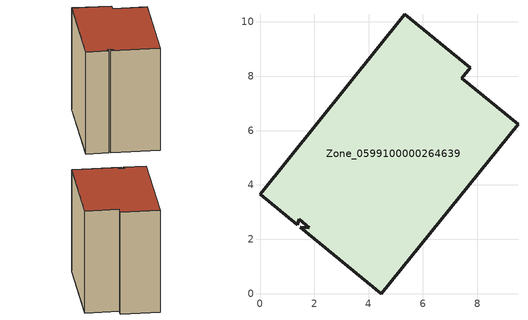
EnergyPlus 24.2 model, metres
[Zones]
Zone_0599100000264639
 floor ground (C_G): 4.46,0 1.48,2.44 1.81,2.42 1.44,2.74 1.38,2.53 0,3.66 5.34,10.28 7.74,8.31 7.43,7.93 9.5,6.22 z0
 wall outside (C_F): 4.46,0 9.5,6.22 7.43,7.93 7.74,8.31 5.34,10.28 0,3.66 1.38,2.53 1.44,2.74 1.81,2.42 1.48,2.44 4.46,0 z0:8.54
 roof outside (C_R): 1.48,2.44 4.46,0 9.5,6.22 7.43,7.93 7.74,8.31 5.34,10.28 0,3.66 1.38,2.53 1.44,2.74 1.81,2.42 z8.54
[BUILDING]
Pand.0599100000264639: North Axis=0; Terrain=City; Loads Convergence Tolerance Value=0.04; Temperature Convergence Tolerance Value=0.4; Solar Distribution=FullExterior; Maximum Number of Warmup Days=25; Minimum Number of Warmup Days=1
[Site:Location]
Rotterdam.The.Hague.AP_ZH_NLD Design_Conditions: Latitude=51.96; Longitude=4.45; Time Zone=1; Elevation=-4.5
[SITE:GROUNDTEMPERATURE:BUILDINGSURFACE]
18, 18, 18, 18, 18, 18, 18, 18, 18, 18, 18, 18
[MATERIAL] Thermal Absorptance=0.9; Solar Absorptance=0.7; Visible Absorptance=0.7
Name | Roughness | Thickness | Conductivity | Density | Specific Heat
G.TI.1946-1964 | MediumSmooth | 0.15 | 1 | 540 | 1210
F.TI.1946-1964 | Rough | 0.3 | 0.857143 | 1920 | 840
R.TI.1946-1964 | MediumRough | 0.2 | 0.277778 | 1500 | 1000
[CONSTRUCTION]
C_G: G.TI.1946-1964
C_F: F.TI.1946-1964
C_R: R.TI.1946-1964
[ZONE]
Zone_0599100000264639: Type=1; Multiplier=1; Ceiling Height=Autocalculate; Volume=Autocalculate; Floor Area=autocalculate; Part of Total Floor Area=Yes
[ZONEINFILTRATION:DESIGNFLOWRATE]
Infil_Zone_0599100000264639: Zone or ZoneList or Space or SpaceList=Zone_0599100000264639; Schedule=AlwaysOn; Design Flow Rate Calculation Method=Flow/Area; Flow Rate per Floor Area=0.003; Constant Term Coefficient=1; Temperature Term Coefficient=0; Velocity Term Coefficient=0; Velocity Squared Term Coefficient=0
[HVACTEMPLATE:ZONE:IDEALLOADSAIRSYSTEM]
Zone_0599100000264639: Maximum Heating Supply Air Temperature=50; Minimum Cooling Supply Air Temperature=13; Maximum Heating Supply Air Humidity Ratio=0.0156; Minimum Cooling Supply Air Humidity Ratio=0.0077; Heating Limit=NoLimit; Cooling Limit=NoLimit; Dehumidification Control Type=ConstantSensibleHeatRatio; Cooling Sensible Heat Ratio=0.7; Dehumidification Setpoint=60; Humidification Control Type=None; Humidification Setpoint=30; Outdoor Air Method=None; Outdoor Air Flow Rate per Person=0.00944; Outdoor Air Flow Rate per Zone Floor Area=0; Outdoor Air Flow Rate per Zone=0; Demand Controlled Ventilation Type=None; Outdoor Air Economizer Type=NoEconomizer; Heat Recovery Type=None; Sensible Heat Recovery Effectiveness=0.7; Latent Heat Recovery Effectiveness=0.65
[ZONECONTROL:THERMOSTAT]
ThermostatControl_Zone_0599100000264639: Zone or ZoneList=Zone_0599100000264639; Control Type Schedule=DualSetpointControlType; Control 1=Thermostat_Zone_0599100000264639; Temperature Difference Between Cutout And Setpoint=0
[THERMOSTATSETPOINT:DUALSETPOINT]
Thermostat_Zone_0599100000264639: Heating Setpoint Temperature Schedule=HeatingSetpoint_Zone_0599100000264639; Cooling Setpoint Temperature Schedule=CoolingSetpoint_Zone_0599100000264639
[SCHEDULE:COMPACT]
HeatingSetpoint_Zone_0599100000264639: Through: 12/31, For: AllDays, Until: 24:00, 21
CoolingSetpoint_Zone_0599100000264639: Through: 12/31, For: AllDays, Until: 24:00, 24
DualSetpointControlType: Through: 12/31, For: AllDays, Until: 24:00, 4
AlwaysOn: Through: 12/31, For: AllDays, Until: 24:00, 1
